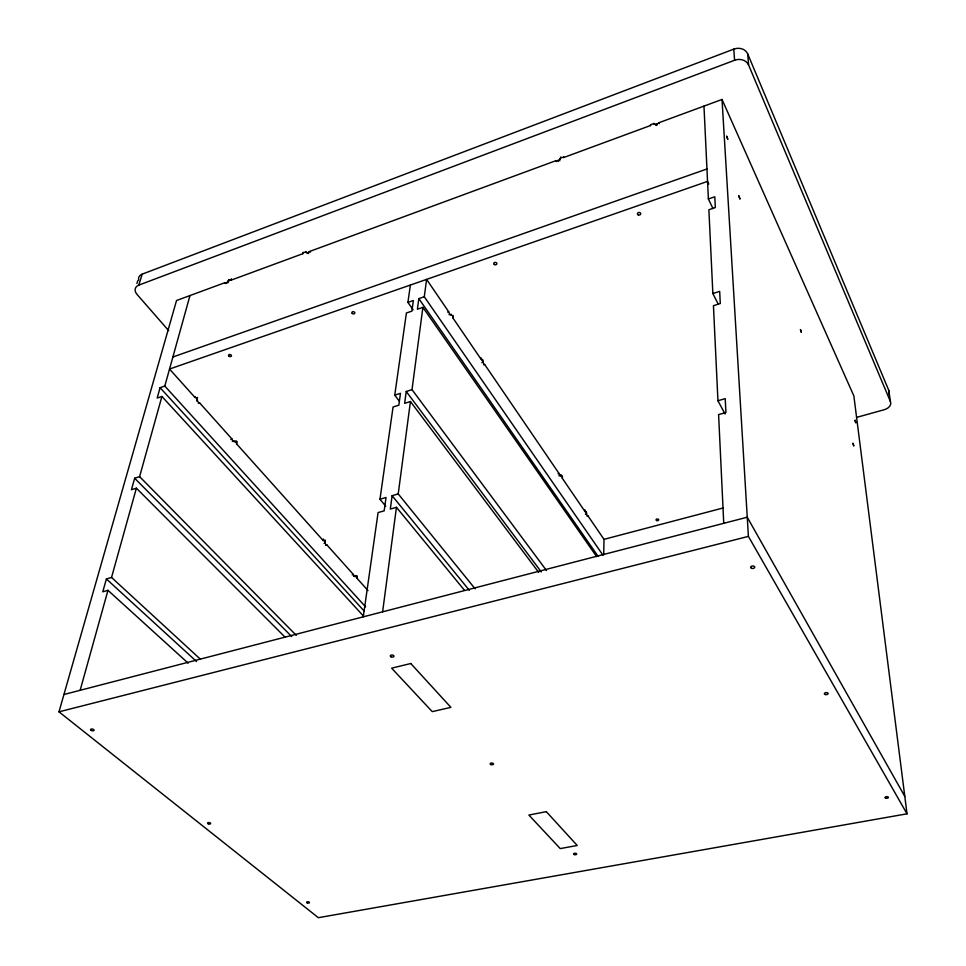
<?xml version="1.0" encoding="UTF-8"?>
<svg xmlns="http://www.w3.org/2000/svg" width="966" height="966" viewBox="0 0 966 966"><rect width="100%" height="100%" fill="white"/><g stroke="black" fill="none" stroke-linecap="round" stroke-linejoin="round"><path stroke-width="1.45" d="M855.067 420.295L855.791 422.891L855.115 420.282M603.714 554.81L603.991 539.354L587.956 515.868A2.681 0.869 74.8 0 1 586.712 514.455A2.681 0.869 74.8 0 1 586.145 511.497M585.432 514.395A2.693 1.739 1.6 0 0 586.579 512.789A2.693 1.739 1.6 0 0 584.865 511.34L584.913 509.831M584.865 511.34L562.272 478.218L562.357 475.936M559.785 160.839A3.103 2.56 1.9 0 1 563.746 157.518L563.782 156.818M481.853 362.636A2.995 2.149 5.7 0 0 482.855 360.62A2.995 2.149 5.7 0 0 480.839 358.893L480.947 357.734M480.839 358.893L452.764 317.742L453.03 315.423M382.621 611.828L396.446 507.295L390.3 509.07L392.111 495.703L398.221 493.916L410.441 401.518L404.633 403.353L406.239 391.484L412.011 389.636L422.891 307.369L417.384 309.241L418.821 298.639L424.291 296.755L426.598 279.391L448.695 311.764A3.115 1.135 71.4 0 0 450.071 314.397A3.115 1.135 71.4 0 0 451.243 314.264M363.276 616.851L378.08 512.584L384.178 510.833L386.038 497.466L379.976 499.241L385.736 506.208M379.976 499.241L393.065 407.012L398.837 405.177L400.479 393.319L394.744 395.154L399.308 401.168M394.744 395.154L406.408 312.984L411.89 311.124L413.363 300.523L407.918 302.394L413.122 309.784M407.918 302.394L410.381 285.042M356.816 577.209L357.034 575.748M367.998 590.576L357.094 578.393L357.311 576.931M324.105 543.435A2.608 1.606 9.3 0 0 325.059 541.914A2.608 1.606 9.3 0 0 323.139 540.489L323.381 539.016M324.733 541.371L324.987 539.897M308.396 252.223L308.106 253.623A2.934 2.186 15 0 0 305.171 252.271A2.934 2.186 15 0 0 302.841 253.696L231.091 280.152A2.898 2.077 17 0 0 228.314 280.551A2.898 2.077 17 0 0 228.012 282.724M302.841 253.696L303.143 252.307M323.139 540.489L236.573 443.877L237.093 441.619M236.151 442.428L236.489 440.919M228.58 281.637L229.111 279.56M231.091 280.152L231.442 278.763M196.847 398.535L197.04 397.775M196.605 400.975A2.934 1.932 15.1 0 0 197.221 399.091A2.934 1.932 15.1 0 0 194.987 397.449L195.18 396.688M80.142 690.304L107.963 590.323L188.165 663.183M107.963 590.323L102.77 591.808L106.381 578.96L111.537 577.451L136.387 488.18L285.067 637.162M136.387 488.18L131.436 489.738L134.66 478.23L139.599 476.649L161.914 396.458L363.204 615.753M161.914 396.458L157.168 398.064L160.09 387.692L164.8 386.074L189.988 295.548M653.837 123.237A3.248 1.751 -29.1 0 0 655.697 124.324A3.248 1.751 -29.1 0 0 658.921 122.718L722.025 99.462L853.859 395.915L907.014 813.819L318.357 917.7L58.986 711.833L176.536 300.511L224.631 282.784A2.826 1.401 -38.2 0 0 227.312 282.096A2.826 1.401 -38.2 0 0 229.014 279.621M168.664 330.614L136.943 294.316A9.515 6.581 19.2 0 1 138.778 285.139L142.207 274.139L733.786 49.133A10.94 9.286 -14.5 0 1 747.696 53.879L888.78 390.373L890.459 401.663A9.08 6.074 -9.2 0 1 884.18 409.741L856.601 417.384M136.906 283.473L137.764 280.732M138.778 285.139L734.583 60.266A11.037 9.31 -13.9 0 1 748.602 65.024L890.459 401.663M563.746 157.518L650.408 125.568A3.2 2.669 -5.5 0 1 656.119 125.097M306.017 251.558A2.898 1.473 -36.7 0 0 307.164 252.742A2.898 1.473 -36.7 0 0 309.929 251.353L555.897 160.694A3.139 1.678 -31.3 0 0 559.338 159.704A3.139 1.678 -31.3 0 0 560.678 157.035M172.89 356.997L706.955 168.978M712.944 208.499L708.38 198.984L714.78 196.774L715.335 207.533L708.887 209.743L712.86 293.543L718.281 304.278M447.693 312.103L448.695 311.764M196.726 397.823L197.595 397.521A2.886 1.509 69.6 0 0 197.45 400.769A2.886 1.509 69.6 0 0 199.624 402.894L232.094 439.132A2.801 1.437 70.9 0 0 233.663 441.462A2.801 1.437 70.9 0 0 235.088 440.762M198.332 403.329L199.624 402.894M230.814 439.542L232.094 439.132M481.527 359.956L482.505 359.642M483.688 364.81L484.666 364.496L559 473.425A2.765 0.918 74.2 0 0 560.159 475.658A2.765 0.918 74.2 0 0 561.017 475.151M712.86 293.543L719.67 291.37L720.298 303.529L713.439 305.703L717.943 400.757L725.068 413.979M717.943 400.757L725.212 398.632L725.925 412.482L718.595 414.595L723.739 523.318M558.07 473.69L559 473.425M560.111 475.127L561.041 474.861M325.711 545.295L326.919 544.957L353.435 574.541A2.524 1.183 74.8 0 0 354.764 576.533A2.524 1.183 74.8 0 0 355.838 575.579M352.24 574.867L353.435 574.541M585.227 511.944L586.133 511.69M587.05 516.11L587.956 515.868M603.991 539.354L723.389 507.899M63.937 694.506L747.249 517.221L904.792 796.358M58.986 711.833L748.409 536.384L907.014 813.819M106.381 578.96L196.509 661.481M111.537 577.451L200.336 659.162M134.66 478.23L291.744 636.57M139.599 476.649L296.296 635.374M160.09 387.692L364.399 611.309M164.8 386.074L365.595 606.853M194.987 397.449L169.533 369.048L707.547 181.391L708.803 184.035M396.446 507.295L464.344 590.129M392.111 495.703L469.307 590.298M224.631 282.784L225.223 283.509M398.221 493.916L475.091 588.777M226.141 282.724L226.732 283.461M410.441 401.518L538.678 572.367M406.239 391.484L541.262 571.92M309.929 251.353L310.484 252.114M412.011 389.636L546.514 570.544M308.069 252.549L308.637 253.309M422.891 307.369L596.626 556.609M418.821 298.639L598.026 556.223M424.291 296.755L602.832 554.967M555.897 160.694L556.38 161.551M557.853 160.513L558.336 161.382M656.832 124.059L657.266 124.964M658.921 122.718L659.367 123.624M747.696 53.879L748.602 65.024M733.786 49.133L734.583 60.266M722.025 99.462L748.409 536.384M703.972 106.115L708.38 198.984M656.312 124.735L656.325 125.435M650.408 124.868L650.408 125.568M484.666 364.496A2.995 1.063 72.3 0 1 483.133 362.733A2.995 1.063 72.3 0 1 482.517 359.545M558.879 475.755A2.753 1.823 2.4 0 1 561.681 476.31A2.753 1.823 2.4 0 1 562.272 478.218M449.045 314.638A3.079 2.282 7.5 0 1 452.04 315.435A3.079 2.282 7.5 0 1 452.764 317.742M326.919 544.957A2.584 1.244 74 0 1 325.228 543.435A2.584 1.244 74 0 1 324.999 540.477M353.604 576.316A2.524 1.521 8.1 0 1 356.261 576.762A2.524 1.521 8.1 0 1 357.094 578.393M232.275 441.414A2.826 1.835 13.2 0 1 235.366 441.812A2.826 1.835 13.2 0 1 236.573 443.877M888.78 390.373A9.02 6.086 -9.4 0 1 888.684 393.874M138.657 280.092A9.455 6.581 19.5 0 1 142.207 274.139M738.869 195.893L739.908 198.863L738.869 195.893M800.476 329.647L801.369 332.376L800.488 329.575M853.763 445.785L852.966 443.322L853.763 445.785M726.686 136.278L727.748 139.249L726.686 136.278M410.779 663.509L391.628 668.17L432.237 711.628L450.905 707.366L410.779 663.509M546.297 811.657L528.873 815.05L560.232 848.595L577.233 845.479L546.297 811.657M229.051 356.188A1.485 1.014 15.1 0 0 231.442 355.923A1.485 1.014 15.1 0 0 229.522 354.486A1.485 1.014 15.1 0 0 229.051 356.188M352.288 313.491A1.521 1.111 11.7 0 0 354.8 313.201A1.521 1.111 11.7 0 0 352.94 311.68A1.521 1.111 11.7 0 0 352.288 313.491M638.272 214.923A1.642 1.304 -2.8 0 0 640.712 213.715A1.642 1.304 -2.8 0 0 638.224 212.665A1.642 1.304 -2.8 0 0 638.272 214.923M494.363 264.527A1.57 1.208 5.7 0 0 496.862 263.79A1.57 1.208 5.7 0 0 494.677 262.462A1.57 1.208 5.7 0 0 494.363 264.527M656.723 520.565A1.328 0.845 -0.7 0 0 658.703 519.817A1.328 0.845 -0.7 0 0 656.711 519.104A1.328 0.845 -0.7 0 0 656.723 520.565M490.825 764.541A1.69 0.869 4 0 0 493.505 764.07A1.69 0.869 4 0 0 491.163 763.055A1.69 0.869 4 0 0 490.825 764.541M574.287 854.572A1.546 0.737 2.4 0 0 576.678 854.065A1.546 0.737 2.4 0 0 574.432 853.304A1.546 0.737 2.4 0 0 574.287 854.572M390.952 656.771A1.86 1.051 6.6 0 0 393.947 656.373A1.86 1.051 6.6 0 0 391.484 655.02A1.86 1.051 6.6 0 0 390.952 656.771M885.81 798.23A1.715 0.833 -3.4 0 0 888.394 797.397A1.715 0.833 -3.4 0 0 885.834 796.781A1.715 0.833 -3.4 0 0 885.81 798.23M751.584 568.334A2.065 1.256 -3 0 0 754.748 567.223A2.065 1.256 -3 0 0 751.729 566.148A2.065 1.256 -3 0 0 751.584 568.334M825.338 694.542A1.872 1.014 -3.4 0 0 828.103 693.516A1.872 1.014 -3.4 0 0 825.266 692.779A1.872 1.014 -3.4 0 0 825.338 694.542M307.188 902.848A1.437 0.628 6.7 0 0 309.482 902.642A1.437 0.628 6.7 0 0 307.49 901.785A1.437 0.628 6.7 0 0 307.188 902.848M91.299 730.453A1.739 0.857 11.7 0 0 94.028 730.272A1.739 0.857 11.7 0 0 91.649 729.004A1.739 0.857 11.7 0 0 91.299 730.453M208.233 823.805A1.57 0.737 8.8 0 0 210.66 823.539A1.57 0.737 8.8 0 0 208.427 822.549A1.57 0.737 8.8 0 0 208.233 823.805"/></g></svg>
